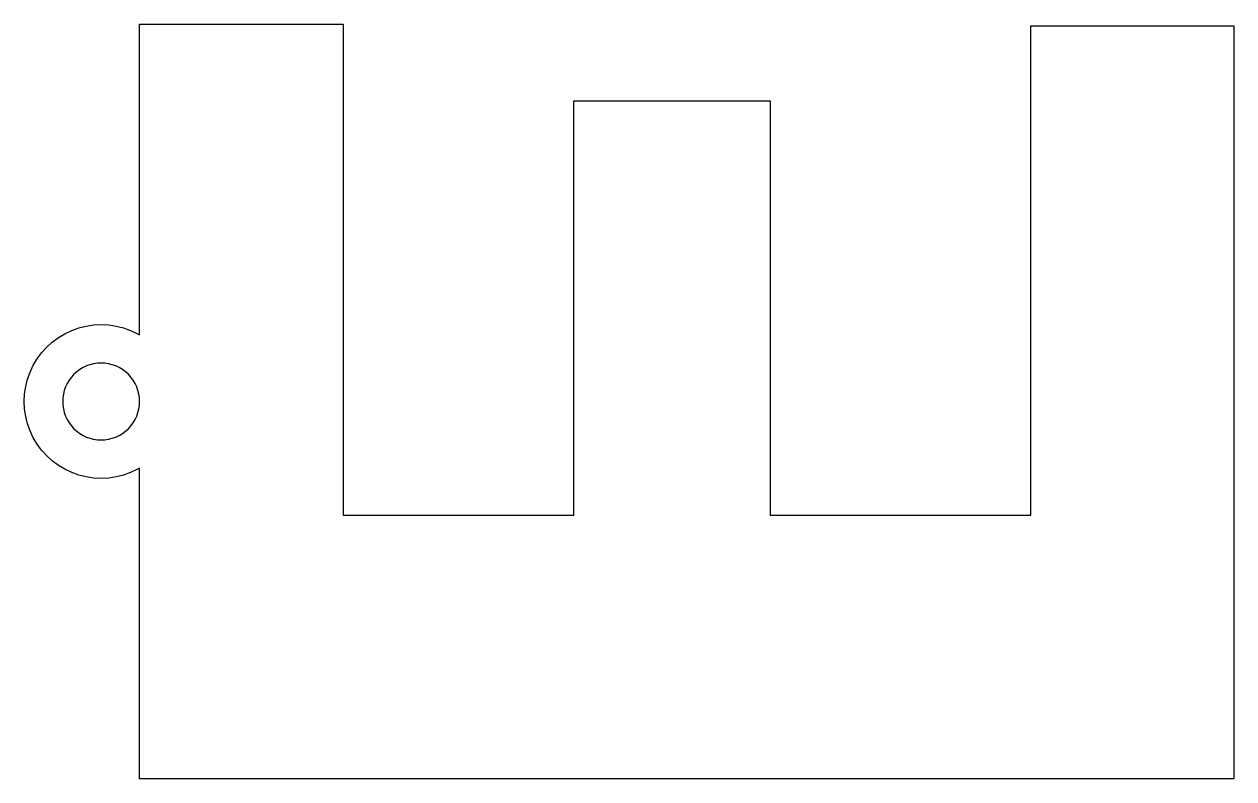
# Model space of a CAD drawing. Header units: millimetres. Extents: x -17.7 to 76.6, y 17.7 to 76.6.
import ezdxf

# ---------------------------------------------------------------- set-up
doc = ezdxf.new("R2010")
doc.units = ezdxf.units.MM

msp = doc.modelspace()

# ---------------------------------------------------------------- linework, layer by layer
at = {"color": 0}
for points in [[(-8.715, 76.595), (7.165, 76.595), (7.165, 38.275), (25.145, 38.275), (25.145, 70.625), (40.445, 70.625), (40.445, 38.275), (60.775, 38.275), (60.775, 76.475), (76.595, 76.475), (76.595, 17.715), (-8.715, 17.715), (-8.715, 41.966), (-8.887, 41.863), (-9.419, 41.612), (-9.973, 41.413), (-10.544, 41.27), (-11.127, 41.184), (-11.715, 41.155), (-12.303, 41.184), (-12.886, 41.27), (-13.457, 41.413), (-14.011, 41.612), (-14.543, 41.863), (-15.048, 42.166), (-15.521, 42.517), (-15.958, 42.912), (-16.353, 43.349), (-16.704, 43.822), (-17.007, 44.327), (-17.258, 44.859), (-17.457, 45.413), (-17.6, 45.984), (-17.686, 46.567), (-17.715, 47.155), (-17.686, 47.743), (-17.6, 48.326), (-17.457, 48.897), (-17.258, 49.451), (-17.007, 49.983), (-16.704, 50.488), (-16.353, 50.961), (-15.958, 51.398), (-15.521, 51.793), (-15.048, 52.144), (-14.543, 52.447), (-14.011, 52.698), (-13.457, 52.897), (-12.886, 53.04), (-12.303, 53.126), (-11.715, 53.155), (-11.127, 53.126), (-10.544, 53.04), (-9.973, 52.897), (-9.419, 52.698), (-8.887, 52.447), (-8.715, 52.344), (-8.715, 76.595)], [(-12.3, 50.097), (-12.586, 50.026), (-12.863, 49.927), (-13.129, 49.801), (-13.382, 49.649), (-13.618, 49.474), (-13.836, 49.276), (-14.034, 49.058), (-14.209, 48.822), (-14.361, 48.569), (-14.487, 48.303), (-14.586, 48.026), (-14.657, 47.74), (-14.701, 47.449), (-14.715, 47.155), (-14.701, 46.861), (-14.657, 46.57), (-14.586, 46.284), (-14.487, 46.007), (-14.361, 45.741), (-14.209, 45.488), (-14.034, 45.252), (-13.836, 45.034), (-13.618, 44.836), (-13.382, 44.661), (-13.129, 44.509), (-12.863, 44.383), (-12.586, 44.284), (-12.3, 44.213), (-12.009, 44.169), (-11.715, 44.155), (-11.421, 44.169), (-11.13, 44.213), (-10.844, 44.284), (-10.567, 44.383), (-10.301, 44.509), (-10.048, 44.661), (-9.812, 44.836), (-9.594, 45.034), (-9.396, 45.252), (-9.221, 45.488), (-9.069, 45.741), (-8.943, 46.007), (-8.844, 46.284), (-8.773, 46.57), (-8.729, 46.861), (-8.715, 47.155), (-8.729, 47.449), (-8.773, 47.74), (-8.844, 48.026), (-8.943, 48.303), (-9.069, 48.569), (-9.221, 48.822), (-9.396, 49.058), (-9.594, 49.276), (-9.812, 49.474), (-10.048, 49.649), (-10.301, 49.801), (-10.567, 49.927), (-10.844, 50.026), (-11.13, 50.097), (-11.421, 50.141), (-11.715, 50.155), (-12.009, 50.141), (-12.3, 50.097)]]:
    msp.add_lwpolyline(points, dxfattribs=at)

doc.saveas('drawing.dxf')
